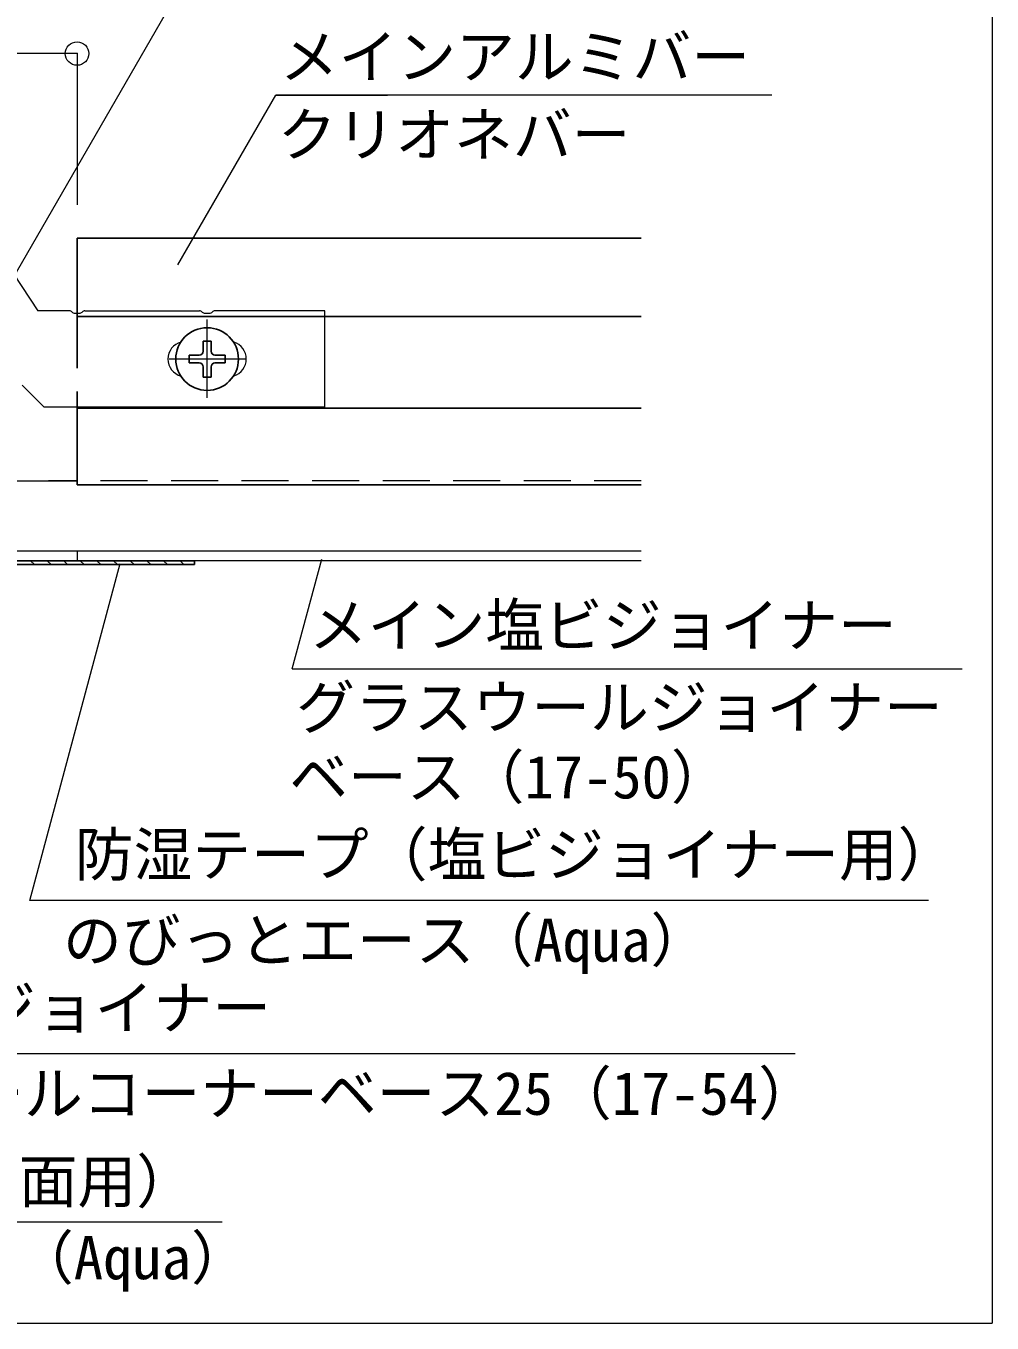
# Model space of a CAD drawing. Units: millimetres on the paper, with parts at other scales. Extents: x -195 to 195, y -135 to 132.
# Drawn here: x -26.66 to -2, y -23.24 to 9.88 of the extents above; entities that cross this region are included whole.
import ezdxf
from ezdxf.enums import TextEntityAlignment as Align

# ---------------------------------------------------------------- set-up
doc = ezdxf.new("R2010")
doc.units = ezdxf.units.MM
doc.header["$PDMODE"] = 32
doc.header["$PDSIZE"] = 0.6
doc.linetypes.add('CHAIN1', pattern=[8, 5, -1, 1, -1])
doc.linetypes.add('DASHED1', pattern=[1.8, 1.2, -0.6])
for name, color, linetype, lineweight in [('3-0_中心線', 4, 'CHAIN1', 9), ('3-2_野縁受け', 3, 'Continuous', 18), ('3-3_野縁', 2, 'Continuous', 25), ('3-5_寸法', 4, 'Continuous', 9), ('3-6_文字', 7, 'Continuous', 18), ('3-B_補強金具・金具・その他', 3, 'Continuous', 18), ('3-C_ビス・アンカーボルト・強調図形', 2, 'Continuous', 25), ('3-D_パネル', 4, 'Continuous', 9), ('F-3_野縁', 3, 'Continuous', 18)]:
    doc.layers.add(name, color=color, linetype=linetype, lineweight=lineweight)
doc.styles.add('ＭＳ ゴシック', font='')
doc.styles.get('ＭＳ ゴシック').set_extended_font_data('MS Gothic')

msp = doc.modelspace()

# ---------------------------------------------------------------- linework, layer by layer
at = {"layer": '3-0_中心線'}
for p, q in [((-22.033, 0.384), (-22.033, 2.384)), ((-21.064, 1.377), (-23.003, 1.377))]:
    msp.add_line(p, q, dxfattribs=at)
at = {"layer": '3-2_野縁受け'}
for p, q in [((-25.353, -3.533), (-25.353, -3.773)), ((-10.953, -3.533), (-25.353, -3.533)), ((-10.953, -3.773), (-25.353, -3.773))]:
    msp.add_line(p, q, dxfattribs=at)
at = {"layer": '3-3_野縁'}
for p, q in [((-25.353, 4.467), (-25.353, 2.347)), ((-25.353, 4.467), (-10.953, 4.467)), ((-10.953, 2.467), (-25.353, 2.467)), ((-25.353, 0.127), (-25.353, -1.833)), ((-10.953, 0.127), (-25.353, 0.127)), ((-10.953, -1.833), (-25.353, -1.833))]:
    msp.add_line(p, q, dxfattribs=at)
at = {"layer": '3-3_野縁', "linetype": 'DASHED1'}
msp.add_line((-25.353, 2.347), (-25.353, 0.127), dxfattribs=at)
at = {"layer": '3-5_寸法'}
msp.add_line((-25.353, 9.178), (-25.353, 5.319), dxfattribs=at)
msp.add_lwpolyline([(-25.353, 9.178), (-27.353, 9.178), (-27.353, 1.378)], dxfattribs=at)
at = {"layer": '3-5_寸法', "color": 3}
msp.add_point((-25.353, 9.178), dxfattribs=at)
at = {"layer": '3-6_文字'}
for p, q in [((-21.36, 13.204), (-28.953, 0.051)), ((-22.778, 3.78), (-20.277, 8.112)), ((-20.277, 8.112), (-17.433, 8.112)), ((-7.619, 8.112), (-20.277, 8.112)), ((-19.859, -6.531), (-19.109, -3.731)), ((-19.859, -6.531), (-2.764, -6.531)), ((-7.026, -16.365), (-35.058, -16.365)), ((-38.31, -20.655), (-21.652, -20.655))]:
    msp.add_line(p, q, dxfattribs=at)
msp.add_lwpolyline([(-3.625, -12.451), (-26.562, -12.451), (-24.256, -3.847)], dxfattribs=at)
at = {"layer": '3-B_補強金具・金具・その他'}
for p, q in [((-30.053, 8.207), (-26.353, 2.607)), ((-25.553, 2.607), (-26.353, 2.607)), ((-25.41, 2.547), (-25.296, 2.547)), ((-25.153, 2.607), (-22.23, 2.607)), ((-24.348, 2.607), (-23.348, 2.607)), ((-22.087, 2.547), (-21.973, 2.547)), ((-19.033, 2.607), (-21.83, 2.607)), ((-19.033, 0.147), (-19.033, 2.607)), ((-24.348, 0.147), (-23.348, 0.147))]:
    msp.add_line(p, q, dxfattribs=at)
msp.add_lwpolyline([(-19.033, 0.147), (-26.193, 0.147), (-26.753, 0.707)], dxfattribs=at)
for centre, radius, start, end in [((-25.553, 2.507), 0.1, 44.426, 90), ((-25.41, 2.647), 0.1, 224.4274, 270), ((-25.296, 2.647), 0.1, 270, 315.5726), ((-25.153, 2.507), 0.1, 90, 135.574), ((-22.23, 2.507), 0.1, 44.426, 90), ((-22.087, 2.647), 0.1, 224.4274, 270), ((-21.973, 2.647), 0.1, 270, 315.5726), ((-21.83, 2.507), 0.1, 90, 135.574), ((-22.583, 1.377), 0.45, 104.9477, 254.9768), ((-21.483, 1.377), 0.45, 286.7193, 73.3577)]:
    msp.add_arc(centre, radius, start, end, dxfattribs=at)
at = {"layer": '3-C_ビス・アンカーボルト・強調図形'}
for p, q in [((-22.133, 1.837), (-22.133, 1.577)), ((-21.933, 1.837), (-22.133, 1.837)), ((-21.933, 1.837), (-21.933, 1.577)), ((-22.493, 1.477), (-22.493, 1.277)), ((-22.233, 1.477), (-22.493, 1.477)), ((-21.573, 1.477), (-21.833, 1.477)), ((-21.573, 1.477), (-21.573, 1.277)), ((-22.233, 1.277), (-22.493, 1.277)), ((-22.133, 1.177), (-22.133, 0.917)), ((-21.933, 1.177), (-21.933, 0.917)), ((-21.573, 1.277), (-21.833, 1.277)), ((-21.933, 0.917), (-22.133, 0.917)), ((-22.353, -3.773), (-32.353, -3.773)), ((-22.353, -3.873), (-32.353, -3.873)), ((-26.442, -3.873), (-26.542, -3.773)), ((-26.018, -3.873), (-26.118, -3.773)), ((-25.594, -3.873), (-25.694, -3.773)), ((-25.17, -3.873), (-25.27, -3.773)), ((-24.745, -3.873), (-24.845, -3.773)), ((-24.321, -3.873), (-24.421, -3.773)), ((-23.897, -3.873), (-23.997, -3.773)), ((-23.473, -3.873), (-23.573, -3.773)), ((-23.048, -3.873), (-23.148, -3.773)), ((-22.624, -3.873), (-22.724, -3.773)), ((-22.353, -3.773), (-22.353, -3.873))]:
    msp.add_line(p, q, dxfattribs=at)
msp.add_circle((-22.033, 1.377), 0.8, dxfattribs=at)
for centre, start, end in [((-22.233, 1.577), 270, 0), ((-21.833, 1.577), 180, 270), ((-22.233, 1.177), 0, 90), ((-21.833, 1.177), 90, 180)]:
    msp.add_arc(centre, 0.1, start, end, dxfattribs=at)
at = {"layer": '3-D_パネル'}
for p, q in [((-28.553, -1.733), (-25.353, -1.733)), ((-10.953, -3.533), (-30.214, -3.533))]:
    msp.add_line(p, q, dxfattribs=at)
at = {"layer": '3-D_パネル', "linetype": 'DASHED1'}
msp.add_line((-10.953, -1.733), (-26.081, -1.733), dxfattribs=at)
at = {"layer": 'F-3_野縁'}
for p in [(-2, 30.912), (-191, -23.241)]:
    msp.add_line(p, (-2, -23.241), dxfattribs=at)

# ---------------------------------------------------------------- texts
at = {"layer": '3-6_文字', "style": 'ＭＳ ゴシック'}
for s, p in [('メインアルミバー', (-20.18, 8.219)), ('クリオネバー', (-20.232, 6.231)), ('メイン塩ビジョイナー', (-19.435, -6.301)), ('グラスウールジョイナー', (-19.762, -8.395)), ('ベース（17-50）', (-19.938, -10.174)), ('防湿テープ（塩ビジョイナー用）', (-25.411, -12.153)), ('のびっとエース（Aqua）', (-25.713, -14.341)), ('端部塩ビジョイナー', (-33.907, -16.067)), ('グラスウールコーナーベース25（17-54）', (-34.209, -18.254)), ('防湿テープ（壁面用）', (-37.345, -20.499)), ('カットクロスHB（Aqua）', (-37.436, -22.451))]:
    msp.add_text(s, height=1.1, dxfattribs=at).set_placement(p, align=Align.BOTTOM_LEFT)

doc.saveas('drawing.dxf')
